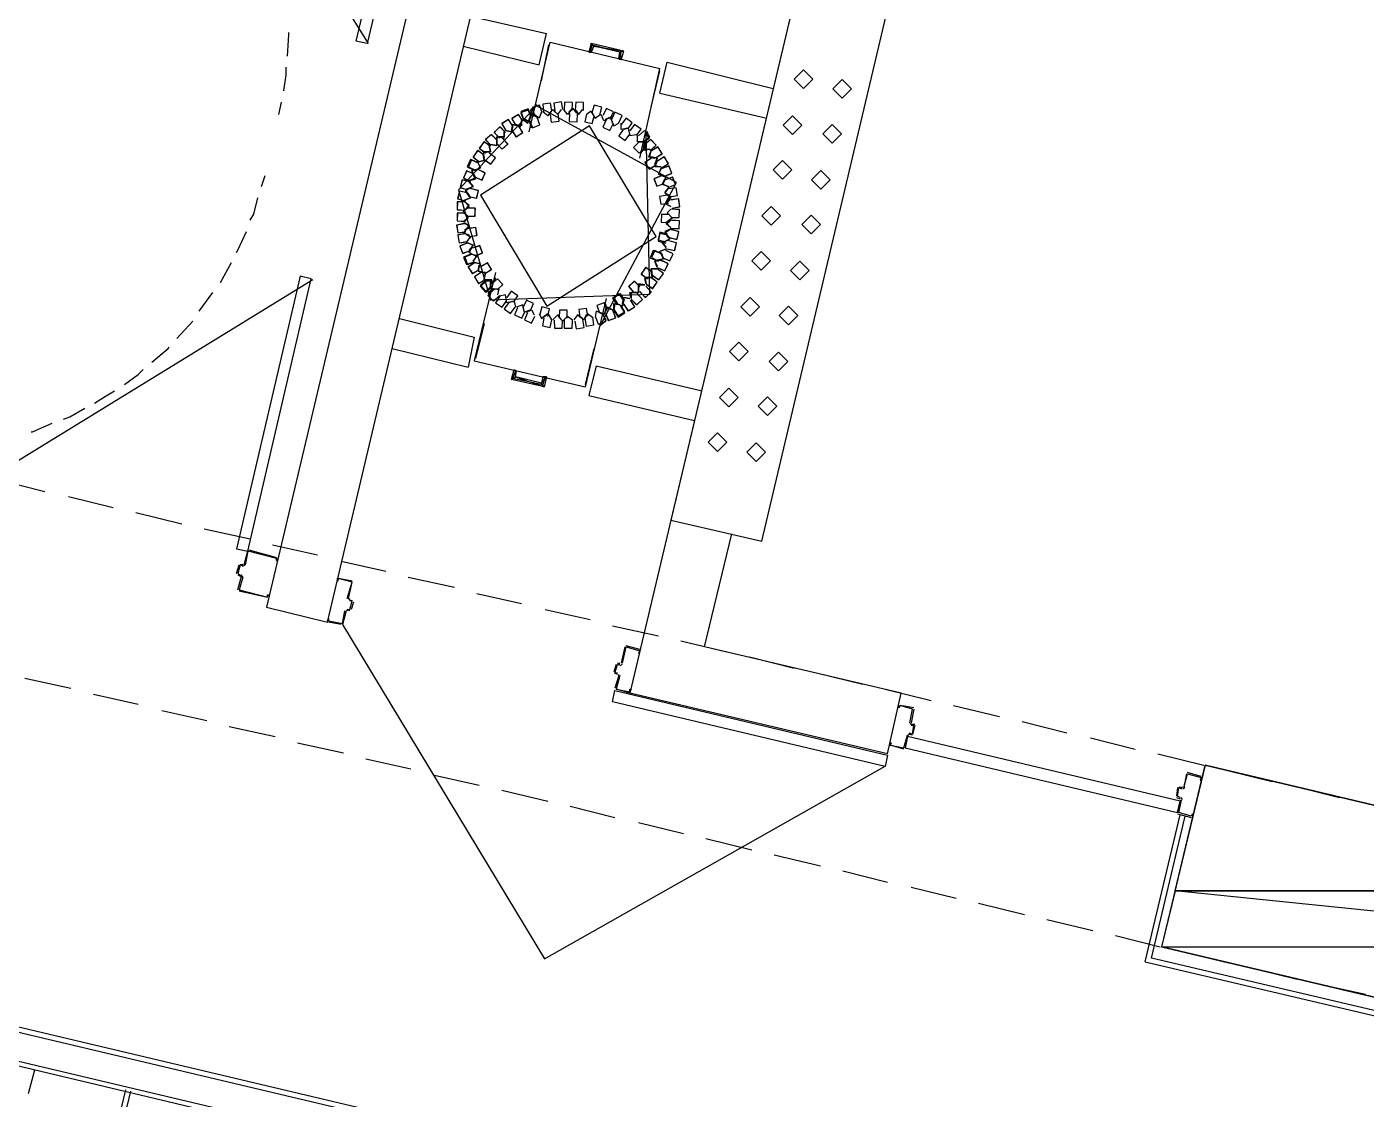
# Model space of a CAD drawing. Header units: feet. Extents: x -84 to 198, y -22 to 181.
# Drawn here: x 32.1 to 46.45, y 55.08 to 66.57 of the extents above; entities that cross this region are included whole.
import ezdxf

# ---------------------------------------------------------------- set-up
doc = ezdxf.new("R2010")
doc.units = ezdxf.units.FT
for name, color, linetype in [('A-LINEA', 7, 'CONTINUOUS'), ('A-LINEA-FINA', 9, 'CONTINUOUS'), ('A-MURO-CONCRETO', 8, 'CONTINUOUS')]:
    doc.layers.add(name, color=color, linetype=linetype)

msp = doc.modelspace()

# ---------------------------------------------------------------- linework, layer by layer
at = {"layer": 'A-LINEA'}
for p, q in [((33.5208, 69.9966), (35.7575, 66.3915)), ((36.8933, 69.7644), (34.6667, 60.3511)), ((35.32, 60.1911), (37.5467, 69.6044)), ((40.7867, 68.8311), (38.56, 59.4311)), ((36.8533, 66.6844), (37.6667, 66.4978)), ((37.5867, 66.1644), (37.6667, 66.4978)), ((36.7733, 66.3644), (37.5867, 66.1644)), ((37.48, 65.4444), (37.7067, 66.4044)), ((37.6133, 65.9911), (37.6933, 66.3778)), ((37.7067, 66.4044), (38.88, 66.1244)), ((38.1333, 66.2978), (38.16, 66.3778)), ((38.1333, 66.2978), (38.16, 66.3778)), ((38.16, 66.3778), (38.4667, 66.2978)), ((38.16, 66.3778), (38.4667, 66.2978)), ((38.4533, 66.2178), (38.4667, 66.2978)), ((38.4533, 66.2178), (38.4667, 66.2978)), ((38.6667, 65.1644), (38.88, 66.1244)), ((38.7867, 65.7111), (38.88, 66.0978)), ((38.88, 65.8578), (40.0267, 65.5911)), ((34.8, 65.6311), (34.8267, 65.7644)), ((37.4, 65.5778), (37.4, 65.5111)), ((37.4, 65.5778), (37.4, 65.5111)), ((37.4845, 65.5672), (37.4968, 65.5028)), ((37.5867, 65.5911), (37.5333, 65.6311)), ((37.6133, 65.6578), (37.5867, 65.5911)), ((37.3067, 65.5244), (37.2933, 65.4711)), ((37.3733, 65.5111), (37.3067, 65.5244)), ((37.4843, 65.5534), (37.4971, 65.4891)), ((37.4852, 65.5554), (37.498, 65.4883)), ((37.0667, 65.3111), (37.1333, 65.2978)), ((37.1333, 65.3911), (37.1333, 65.3244)), ((37.2, 65.3911), (37.1333, 65.3911)), ((37.1333, 65.2978), (37.1333, 65.3644)), ((38.6533, 65.3378), (38.72, 65.3378)), ((38.72, 65.2444), (38.72, 65.3111)), ((38.6779, 65.2205), (38.7199, 65.2745)), ((38.6784, 65.2207), (38.7199, 65.2749)), ((38.6795, 65.221), (38.7198, 65.2728)), ((38.7867, 65.1778), (38.8533, 65.1644)), ((38.8533, 65.1644), (38.84, 65.0978)), ((36.8933, 65.0311), (36.96, 65.0578)), ((36.96, 65.0578), (36.9333, 65.1111)), ((34.6133, 64.8578), (34.6533, 64.9778)), ((36.8133, 64.8311), (36.88, 64.8578)), ((36.88, 64.8578), (36.84, 64.9111)), ((36.8533, 64.7378), (36.7867, 64.7111)), ((36.8133, 64.7911), (36.8533, 64.7378)), ((36.7867, 64.5778), (36.8267, 64.5378)), ((39, 64.6178), (38.96, 64.5778)), ((38.96, 64.5778), (39, 64.5378)), ((36.8267, 64.5378), (36.7867, 64.4844)), ((39, 64.5111), (38.9467, 64.4711)), ((38.9467, 64.4711), (39, 64.4178)), ((38.9067, 64.2578), (38.96, 64.2844)), ((39, 64.4044), (38.9333, 64.3778)), ((38.9333, 64.3778), (38.9733, 64.3111)), ((36.8133, 64.2578), (36.88, 64.2311)), ((36.88, 64.2311), (36.84, 64.1778)), ((36.84, 64.1511), (36.8667, 64.2044)), ((36.8933, 64.1244), (36.84, 64.1511)), ((38.88, 64.1644), (38.9467, 64.1911)), ((38.9067, 64.1111), (38.88, 64.1644)), ((38.9467, 64.2044), (38.9067, 64.2578)), ((34.1733, 63.8311), (34.2933, 64.0444)), ((36.9333, 63.9511), (36.9467, 64.0178)), ((38.8267, 64.0578), (38.8933, 64.0711)), ((38.8533, 63.9911), (38.8267, 64.0578)), ((35.1625, 63.8574), (31.5474, 61.6366)), ((37.12, 63.9378), (36.8933, 62.9911)), ((37, 63.9378), (36.9333, 63.9511)), ((37, 63.8578), (37.0133, 63.9244)), ((37, 63.8578), (37.0133, 63.9244)), ((37.1216, 63.8816), (37.0801, 63.8273)), ((37.1205, 63.8812), (37.0802, 63.8294)), ((37.12, 63.8677), (37.0802, 63.8156)), ((33.9467, 63.5244), (34.0933, 63.7244)), ((37.16, 63.7644), (37.0933, 63.7511)), ((37.1467, 63.6978), (37.16, 63.7644)), ((38.3067, 63.6578), (38.08, 62.7111)), ((38.32, 63.5644), (38.2933, 63.5111)), ((38.315, 63.5339), (38.3017, 63.6009)), ((38.3148, 63.5335), (38.302, 63.6006)), ((38.3157, 63.5355), (38.3029, 63.5998)), ((38.4133, 63.6044), (38.48, 63.5778)), ((38.48, 63.5778), (38.4933, 63.6444)), ((33.7067, 63.2311), (33.88, 63.4178)), ((36.0933, 63.4444), (36.8933, 63.2444)), ((38.2267, 63.5111), (38.28, 63.4844)), ((37, 63.3911), (36.9067, 63.0178)), ((36.8933, 63.2444), (36.8267, 62.9244)), ((36.0133, 63.1244), (36.8267, 62.9244)), ((36.8933, 62.9911), (38.08, 62.7111)), ((38.1733, 63.1244), (38.08, 62.7378)), ((37.3333, 62.8844), (37.3067, 62.8044)), ((37.3333, 62.8844), (37.3067, 62.8044)), ((38.2, 62.9378), (39.3333, 62.6711)), ((38.2, 62.9378), (39.3333, 62.6711)), ((37.3067, 62.8044), (37.6267, 62.7378)), ((37.3067, 62.8044), (37.6267, 62.7378)), ((37.6533, 62.8178), (37.6267, 62.7378)), ((37.6533, 62.8178), (37.6267, 62.7378)), ((31.8133, 61.7111), (32.2933, 61.5911)), ((32.5467, 61.5378), (33.0267, 61.4178)), ((33.2667, 61.3644), (33.76, 61.2444)), ((34, 61.1911), (34.4933, 61.0844)), ((39.36, 59.9244), (39.6533, 61.1378)), ((34.7333, 61.0178), (35.2133, 60.9111)), ((34.48, 60.9644), (34.7733, 60.8844)), ((34.7733, 60.8711), (34.7733, 60.8711)), ((35.4667, 60.8444), (35.9467, 60.7378)), ((34.3467, 60.7111), (34.3733, 60.8044)), ((34.36, 60.7111), (34.36, 60.7111)), ((34.4128, 60.6732), (34.3979, 60.6972)), ((34.4133, 60.8178), (34.4133, 60.8178)), ((34.4154, 60.7916), (34.4395, 60.8065)), ((34.36, 60.5378), (34.4, 60.6844)), ((36.1867, 60.6711), (36.68, 60.5644)), ((34.3733, 60.5378), (34.3733, 60.5378)), ((35.5472, 60.4424), (35.5621, 60.4183)), ((35.56, 60.4444), (35.56, 60.4444)), ((35.6, 60.4044), (35.5733, 60.3244)), ((36.92, 60.4978), (37.4, 60.3911)), ((34.6667, 60.3511), (35.32, 60.1911)), ((35.52, 60.3111), (35.48, 60.1644)), ((35.5446, 60.3239), (35.5205, 60.309)), ((35.56, 60.3111), (35.5333, 60.3244)), ((35.5333, 60.3111), (35.5333, 60.3111)), ((35.56, 60.3244), (35.56, 60.3244)), ((37.6533, 60.3244), (38.1333, 60.2178)), ((35.3333, 60.2044), (35.3333, 60.2044)), ((35.4667, 60.1644), (35.3333, 60.1911)), ((35.48, 60.1778), (35.48, 60.1778)), ((38.3733, 60.1511), (38.8667, 60.0444)), ((39.1067, 59.9911), (39.6, 59.8711)), ((38.5067, 59.9244), (38.4667, 59.7511)), ((38.6667, 59.8978), (38.52, 59.9378)), ((38.52, 59.9244), (38.52, 59.9244)), ((38.6667, 59.8844), (38.6667, 59.8844)), ((38.4133, 59.7378), (38.3867, 59.6578)), ((38.4267, 59.7378), (38.4267, 59.7378)), ((38.4554, 59.725), (38.4795, 59.7398)), ((39.84, 59.8178), (40.32, 59.6978)), ((32.08, 59.5911), (32.5733, 59.4844)), ((38.44, 59.6178), (38.4, 59.4844)), ((38.4267, 59.6178), (38.4267, 59.6178)), ((38.4528, 59.6065), (38.4379, 59.6306)), ((40.5733, 59.6444), (41.0533, 59.5244)), ((32.8133, 59.4178), (33.2933, 59.3111)), ((41.32, 58.7778), (38.56, 59.4311)), ((41.2933, 59.4711), (41.7867, 59.3511)), ((41.5867, 59.2578), (41.5867, 59.2578)), ((42.0267, 59.2978), (42.52, 59.1778)), ((33.5467, 59.2444), (34.0267, 59.1378)), ((41.5605, 59.109), (41.5754, 59.085)), ((42.76, 59.1244), (43.24, 59.0044)), ((34.2667, 59.0711), (34.76, 58.9644)), ((41.5333, 58.9778), (41.5067, 58.8444)), ((41.5579, 58.9906), (41.5339, 58.9757)), ((41.5867, 58.9778), (41.5467, 58.9911)), ((41.5467, 58.9778), (41.5467, 58.9778)), ((41.5733, 59.0978), (41.6133, 59.0978)), ((41.6, 59.0844), (41.6, 59.0844)), ((35, 58.8978), (35.4933, 58.7911)), ((41.4933, 58.8444), (41.4933, 58.8444)), ((43.4933, 58.9511), (43.9733, 58.8311)), ((35.7333, 58.7244), (36.2133, 58.6178)), ((44.2133, 58.7778), (44.7067, 58.6578)), ((36.4667, 58.5511), (36.9467, 58.4444)), ((44.52, 58.5644), (44.4933, 58.4178)), ((44.68, 58.5378), (44.5333, 58.5778)), ((44.5333, 58.5644), (44.5333, 58.5644)), ((44.9467, 58.6044), (45.44, 58.4844)), ((37.1867, 58.3911), (37.68, 58.2711)), ((44.4267, 58.4178), (44.4133, 58.3244)), ((44.48, 58.4311), (44.48, 58.4311)), ((44.4821, 58.405), (44.5061, 58.4198)), ((44.68, 58.5244), (44.68, 58.5244)), ((45.68, 58.4311), (46.16, 58.3111)), ((44.4267, 58.3244), (44.4267, 58.3244)), ((44.4533, 58.2844), (44.4267, 58.1511)), ((44.4795, 58.2865), (44.4646, 58.3106)), ((46.4133, 58.2578), (46.8933, 58.1378)), ((37.92, 58.2178), (38.4, 58.0978)), ((44.08, 56.5511), (44.4533, 58.1244)), ((44.08, 56.5511), (44.4533, 58.1244)), ((44.4267, 58.1378), (44.5733, 58.0978)), ((44.44, 58.1511), (44.44, 58.1511)), ((44.5733, 58.1111), (44.5733, 58.1111)), ((38.6533, 58.0444), (39.1333, 57.9244)), ((39.3733, 57.8711), (39.8667, 57.7511)), ((40.1067, 57.6978), (40.6, 57.5778)), ((40.84, 57.5244), (41.32, 57.4044)), ((41.5733, 57.3511), (42.0533, 57.2311)), ((42.2933, 57.1778), (42.7867, 57.0578)), ((43.0267, 57.0044), (43.52, 56.8844)), ((43.76, 56.8311), (44.24, 56.7111)), ((42.92, 52.8978), (27.28, 56.6044)), ((27.32, 56.5511), (42.8533, 52.8578)), ((44.4933, 56.6578), (44.9733, 56.5378)), ((29.2267, 56.4578), (57.1333, 49.8444)), ((57.1467, 49.8978), (29.28, 56.4978)), ((45.2133, 56.4844), (45.7067, 56.3644)), ((45.9467, 56.3111), (46.44, 56.2044)), ((32.12, 55.1378), (32.1867, 55.3911)), ((32.2933, 51.4978), (33.16, 55.1778)), ((32.3333, 51.4444), (33.2133, 55.1644))]:
    msp.add_line(p, q, dxfattribs=at)
for points in [[(36.44, 69.3111), (35.7467, 66.3911), (35.6267, 66.4178), (36.32, 69.3378), (36.44, 69.3111)], [(39, 61.2844), (39.9733, 61.0578), (41.32, 66.7511), (40.3467, 66.9778), (39, 61.2844)], [(34.8933, 66.2578), (34.9067, 66.4844), (34.9067, 66.5111)], [(38.88, 65.8578), (38.96, 66.1911), (40.0933, 65.9111)], [(34.8533, 65.8844), (34.88, 66.0578), (34.88, 66.1378)], [(40.52, 66.0111), (40.42, 66.1111), (40.32, 66.0111), (40.42, 65.9111), (40.52, 66.0111)], [(40.9333, 65.9044), (40.8333, 66.0044), (40.7333, 65.9044), (40.8333, 65.8044), (40.9333, 65.9044)], [(37.5588, 65.7228), (36.7257, 64.8222), (37.067, 63.6439)], [(37.5588, 65.7228), (36.7257, 64.8222), (37.067, 63.6439)], [(37.5496, 65.7243), (37.4944, 65.6757), (37.5278, 65.6102)], [(37.5498, 65.7243), (37.4946, 65.6769), (37.5258, 65.6111)], [(37.5634, 65.7377), (37.5078, 65.6895), (37.5407, 65.6237)], [(37.6214, 65.6531), (37.5924, 65.732), (37.513, 65.7045), (37.5389, 65.6246)], [(38.2412, 63.3661), (39.0589, 64.9039), (37.5588, 65.7228)], [(37.7222, 65.6696), (37.7091, 65.7526), (37.6259, 65.7412), (37.6357, 65.6577)], [(37.8428, 65.6838), (37.8283, 65.7665), (37.7453, 65.7537), (37.7565, 65.6704)], [(37.9419, 65.6748), (37.9438, 65.7588), (37.8599, 65.7624), (37.8546, 65.6785)], [(38.0617, 65.6746), (38.064, 65.7586), (37.9801, 65.7626), (37.9744, 65.6787)], [(38.2385, 65.6269), (38.2581, 65.7086), (38.1769, 65.7298), (38.154, 65.649)], [(37.3056, 65.5068), (37.2588, 65.5765), (37.1882, 65.5311), (37.2322, 65.4595)], [(37.3052, 65.5046), (37.261, 65.576), (37.1887, 65.5332), (37.2301, 65.4601)], [(37.4123, 65.5601), (37.3655, 65.6299), (37.2948, 65.5844), (37.3389, 65.5129)], [(37.4119, 65.558), (37.3676, 65.6294), (37.2954, 65.5866), (37.3368, 65.5134)], [(37.32, 65.5244), (37.3867, 65.4978), (37.4, 65.5644)], [(37.4, 65.5644), (37.3867, 65.5111), (37.3333, 65.5244)], [(37.5024, 65.6021), (37.4701, 65.6797), (37.3919, 65.6489), (37.4211, 65.5702)], [(37.5022, 65.615), (37.4705, 65.6928), (37.3921, 65.6627), (37.4207, 65.5837)], [(37.5022, 65.615), (37.4705, 65.6928), (37.3921, 65.6627), (37.4207, 65.5837)], [(37.5015, 65.6001), (37.4721, 65.6788), (37.3928, 65.6509), (37.4192, 65.5711)], [(37.4933, 65.6178), (37.48, 65.5511), (37.4133, 65.5911)], [(37.4933, 65.6178), (37.48, 65.5511), (37.4133, 65.5911)], [(37.4133, 65.5778), (37.4667, 65.5378), (37.4933, 65.6044)], [(37.4933, 65.6044), (37.48, 65.5511), (37.4133, 65.5778)], [(37.48, 65.5778), (37.5067, 65.6444), (37.52, 65.6311)], [(37.48, 65.5778), (37.5067, 65.6444), (37.56, 65.6044)], [(37.52, 65.6178), (37.5067, 65.6311), (37.48, 65.5644)], [(37.48, 65.5644), (37.5067, 65.6311), (37.52, 65.6178)], [(37.4844, 65.5671), (37.5162, 65.4893), (37.5946, 65.5196), (37.5659, 65.5986)], [(37.72, 65.6711), (37.68, 65.6178), (37.6267, 65.6578)], [(37.6933, 65.6311), (37.7333, 65.6844), (37.7733, 65.6444)], [(37.7044, 65.6325), (37.7176, 65.5496), (37.8008, 65.5611), (37.7909, 65.6446)], [(37.7467, 65.6711), (37.7867, 65.6311), (37.8267, 65.6844)], [(37.9333, 65.6844), (37.8933, 65.6311), (37.8533, 65.6844)], [(37.9067, 65.6578), (37.9467, 65.6978), (37.9867, 65.6444)], [(37.9114, 65.6407), (37.9096, 65.5567), (37.9935, 65.5532), (37.9987, 65.6371)], [(37.9733, 65.6844), (38.0133, 65.6311), (38.0533, 65.6844)], [(38.0939, 65.6347), (38.0758, 65.5527), (38.1574, 65.5329), (38.1788, 65.6142)], [(38.0933, 65.6311), (38.1467, 65.6711), (38.1733, 65.6178)], [(38.1467, 65.6578), (38.1867, 65.5911), (38.24, 65.6311)], [(38.3333, 65.5911), (38.28, 65.5644), (38.2533, 65.6311)], [(38.3479, 65.5816), (38.3832, 65.6579), (38.3077, 65.6947), (38.2694, 65.6199)], [(38.3046, 65.5736), (38.2704, 65.4969), (38.3465, 65.4611), (38.3837, 65.5365)], [(38.3733, 65.5378), (38.36, 65.6044), (38.2933, 65.5778)], [(38.36, 65.5778), (38.3867, 65.5111), (38.44, 65.5378)], [(38.4421, 65.542), (38.4762, 65.6188), (38.4001, 65.6544), (38.363, 65.579)], [(38.5374, 65.4721), (38.5859, 65.5407), (38.5182, 65.5905), (38.4671, 65.5238)], [(40.4, 65.5178), (40.3, 65.6178), (40.2, 65.5178), (40.3, 65.4178), (40.4, 65.5178)], [(38.1287, 65.5111), (36.9593, 64.767), (37.6713, 63.5778), (38.8407, 64.3219), (38.1287, 65.5111)], [(37.6713, 63.5778), (38.8407, 64.3219), (38.1287, 65.5111), (36.9593, 64.767), (37.6713, 63.5778)], [(37.067, 63.6439), (38.775, 63.7038), (38.733, 65.445)], [(37.2267, 65.4385), (37.1671, 65.4978), (37.1067, 65.4394), (37.1638, 65.3778)], [(37.2266, 65.4363), (37.1693, 65.4977), (37.1068, 65.4416), (37.1617, 65.378)], [(37.2133, 65.4578), (37.2133, 65.3911), (37.1467, 65.3911)], [(37.1467, 65.3911), (37.2133, 65.3778), (37.2133, 65.4444)], [(37.2267, 65.4578), (37.2933, 65.4444), (37.3067, 65.5111)], [(37.3067, 65.5111), (37.2933, 65.4444), (37.2267, 65.4578)], [(37.2933, 65.4578), (37.3067, 65.5244), (37.36, 65.5111)], [(37.2944, 65.4621), (37.3412, 65.3924), (37.4118, 65.4378), (37.3678, 65.5093)], [(37.2948, 65.4643), (37.339, 65.3928), (37.4113, 65.4357), (37.3699, 65.5088)], [(38.4883, 65.47), (38.4409, 65.4006), (38.5094, 65.3519), (38.5594, 65.4193)], [(38.5333, 65.4844), (38.4667, 65.4711), (38.4667, 65.5378)], [(38.56, 65.4178), (38.5467, 65.4844), (38.4933, 65.4711)], [(38.5467, 65.4711), (38.56, 65.4044), (38.6267, 65.4178)], [(38.6318, 65.4056), (38.679, 65.4751), (38.6105, 65.5237), (38.5606, 65.4561)], [(38.7134, 65.3378), (38.7733, 65.3967), (38.7156, 65.4577), (38.6534, 65.4012)], [(38.6985, 65.3378), (38.7577, 65.3814), (38.7302, 65.4497)], [(38.7007, 65.3378), (38.758, 65.3826), (38.73, 65.4498)], [(38.7136, 65.3378), (38.7713, 65.3821), (38.7437, 65.4495)], [(40.8267, 65.4244), (40.7267, 65.5244), (40.6267, 65.4244), (40.7267, 65.3244), (40.8267, 65.4244)], [(37.0658, 65.288), (36.9976, 65.3371), (36.9472, 65.2699), (37.0134, 65.2182)], [(37.0654, 65.2902), (36.9954, 65.3367), (36.9475, 65.2677), (37.0156, 65.2184)], [(37, 65.2311), (37.0667, 65.2311), (37.0533, 65.2978)], [(37.0533, 65.2978), (37.0667, 65.2311), (37, 65.2311)], [(37.1333, 65.3585), (37.0738, 65.4178), (37.0134, 65.3594), (37.0705, 65.2978)], [(37.1333, 65.3563), (37.076, 65.4177), (37.0135, 65.3616), (37.0683, 65.298)], [(37.1333, 65.3644), (37.1333, 65.2978), (37.0667, 65.3111)], [(37.1333, 65.3244), (37.1333, 65.3911), (37.1867, 65.3911)], [(37.1333, 65.3171), (37.1929, 65.2578), (37.2533, 65.3161), (37.1962, 65.3777)], [(37.1334, 65.3193), (37.1907, 65.2578), (37.2532, 65.3139), (37.1983, 65.3776)], [(38.6597, 65.3378), (38.6, 65.2787), (38.6579, 65.2178), (38.7199, 65.2745)], [(38.7067, 65.3378), (38.64, 65.3378), (38.64, 65.4044)], [(38.6533, 65.3378), (38.72, 65.3378), (38.72, 65.2711)], [(38.7067, 65.2711), (38.72, 65.3378), (38.7067, 65.3378)], [(38.7067, 65.3378), (38.72, 65.3378), (38.72, 65.2711)], [(38.7067, 65.3378), (38.72, 65.3378), (38.72, 65.2711)], [(38.72, 65.3244), (38.7067, 65.2578), (38.7733, 65.2578)], [(38.7733, 65.2578), (38.7067, 65.2444), (38.72, 65.3111)], [(38.7733, 65.2578), (38.72, 65.2444), (38.72, 65.3111)], [(38.7802, 65.2444), (38.84, 65.3035), (38.7821, 65.3644), (38.7201, 65.3077)], [(38.7807, 65.2444), (38.84, 65.304), (38.7817, 65.3644), (38.7201, 65.3073)], [(38.7785, 65.2445), (38.8399, 65.3018), (38.7838, 65.3643), (38.7202, 65.3094)], [(38.8356, 65.1655), (38.9054, 65.2123), (38.86, 65.2829), (38.7884, 65.2389)], [(38.8335, 65.1659), (38.9049, 65.2101), (38.8621, 65.2824), (38.789, 65.241)], [(36.9293, 65.1127), (36.8529, 65.1475), (36.8165, 65.0717), (36.8916, 65.034)], [(36.9418, 65.1147), (36.8641, 65.1467), (36.8306, 65.0697), (36.907, 65.0347)], [(36.9991, 65.1947), (36.9309, 65.2438), (36.8805, 65.1765), (36.9468, 65.1248)], [(36.9987, 65.1968), (36.9288, 65.2434), (36.8809, 65.1744), (36.9489, 65.1251)], [(36.9333, 65.1244), (37, 65.1378), (36.9867, 65.2044)], [(36.9867, 65.2044), (37, 65.1378), (36.9333, 65.1244)], [(37.0533, 65.2311), (36.9867, 65.2178), (37, 65.1644)], [(37, 65.1644), (36.9867, 65.2178), (37.04, 65.2311)], [(37.0009, 65.1475), (37.0691, 65.0985), (37.1195, 65.1657), (37.0532, 65.2174)], [(37.0013, 65.1454), (37.0712, 65.0988), (37.1191, 65.1679), (37.0511, 65.2171)], [(38.791, 65.1634), (38.7212, 65.1166), (38.7667, 65.0459), (38.8382, 65.09)], [(38.7932, 65.163), (38.7217, 65.1187), (38.7646, 65.0465), (38.8377, 65.0879)], [(38.7867, 65.2444), (38.76, 65.1778), (38.8267, 65.1644)], [(38.8267, 65.1644), (38.7733, 65.1778), (38.7867, 65.2444)], [(38.8267, 65.0978), (38.8533, 65.1644), (38.7867, 65.1778)], [(38.8533, 65.1378), (38.8267, 65.0844), (38.8933, 65.0711)], [(38.8933, 65.0711), (38.8267, 65.0711), (38.8533, 65.1378)], [(38.9023, 65.0588), (38.9721, 65.1056), (38.9267, 65.1763), (38.8551, 65.1322)], [(38.9002, 65.0592), (38.9716, 65.1035), (38.9288, 65.1758), (38.8557, 65.1344)], [(40.2933, 65.0378), (40.1933, 65.1378), (40.0933, 65.0378), (40.1933, 64.9378), (40.2933, 65.0378)], [(36.8893, 64.9927), (36.8129, 65.0275), (36.7765, 64.9517), (36.8516, 64.914)], [(36.8885, 64.9947), (36.8108, 65.0267), (36.7773, 64.9497), (36.8537, 64.9147)], [(36.84, 64.9244), (36.9067, 64.9378), (36.88, 65.0044)], [(36.88, 65.0044), (36.9067, 64.9511), (36.84, 64.9244)], [(36.9333, 65.0444), (36.8667, 65.0311), (36.8933, 64.9644)], [(36.8933, 64.9644), (36.8667, 65.0311), (36.9333, 65.0444)], [(36.9333, 65.1111), (36.96, 65.0578), (36.8933, 65.0311)], [(36.8973, 64.9629), (36.9738, 64.928), (37.0101, 65.0038), (36.9351, 65.0416)], [(36.8982, 64.9608), (36.9759, 64.9288), (37.0094, 65.0059), (36.933, 65.0409)], [(38.8933, 65.0578), (38.8667, 64.9911), (38.9333, 64.9644)], [(38.9333, 64.9644), (38.8667, 64.9911), (38.8933, 65.0444)], [(38.92, 64.8978), (38.9467, 64.9644), (38.8933, 64.9911)], [(38.931, 64.9687), (39.0086, 65.001), (38.9778, 65.0792), (38.899, 65.05)], [(38.929, 64.9696), (39.0077, 64.999), (38.9798, 65.0783), (38.9, 65.0519)], [(40.7067, 64.9311), (40.6067, 65.0311), (40.5067, 64.9311), (40.6067, 64.8311), (40.7067, 64.9311)], [(36.844, 64.9099), (36.7622, 64.9291), (36.7414, 64.8477), (36.8224, 64.8253)], [(36.8428, 64.9117), (36.7604, 64.9279), (36.7425, 64.8458), (36.8243, 64.8264)], [(36.84, 64.9111), (36.88, 64.8578), (36.8133, 64.8311)], [(38.8956, 64.9735), (38.8181, 64.9412), (38.8489, 64.863), (38.9276, 64.8922)], [(38.8977, 64.9726), (38.819, 64.9432), (38.8469, 64.8639), (38.9267, 64.8903)], [(38.8933, 64.9778), (38.9467, 64.9644), (38.92, 64.8978)], [(38.9333, 64.9378), (38.9067, 64.8844), (38.9733, 64.8578)], [(38.9733, 64.8578), (38.9067, 64.8844), (38.9333, 64.9378)], [(38.971, 64.8487), (39.0486, 64.881), (39.0178, 64.9592), (38.939, 64.93)], [(38.969, 64.8496), (39.0477, 64.879), (39.0198, 64.9583), (38.94, 64.9319)], [(34.4933, 64.4978), (34.5333, 64.5644), (34.5733, 64.7378)], [(36.8174, 64.7899), (36.7356, 64.8091), (36.7148, 64.7277), (36.7957, 64.7053)], [(36.8162, 64.7917), (36.7337, 64.8079), (36.7159, 64.7258), (36.7976, 64.7064)], [(36.7867, 64.7111), (36.8533, 64.7378), (36.8133, 64.7911)], [(36.8533, 64.8444), (36.8, 64.8178), (36.84, 64.7644)], [(36.84, 64.7644), (36.8, 64.8178), (36.8533, 64.8444)], [(36.836, 64.7524), (36.9178, 64.7331), (36.9386, 64.8145), (36.8576, 64.8369)], [(36.8372, 64.7505), (36.9196, 64.7343), (36.9375, 64.8164), (36.8557, 64.8358)], [(38.9594, 64.768), (38.877, 64.7515), (38.892, 64.6688), (38.9749, 64.6821)], [(38.9612, 64.7668), (38.8783, 64.7533), (38.8902, 64.6701), (38.9736, 64.6804)], [(38.9733, 64.8444), (38.9333, 64.7911), (38.9867, 64.7644)], [(38.9867, 64.7511), (38.9333, 64.7911), (38.9733, 64.8444)], [(38.96, 64.6978), (39, 64.7378), (38.9467, 64.7778)], [(38.9467, 64.7778), (39, 64.7511), (38.96, 64.6978)], [(38.9867, 64.7244), (38.9467, 64.6711), (39, 64.6444)], [(39, 64.6444), (38.9467, 64.6711), (38.9867, 64.7244)], [(38.9872, 64.7475), (39.0696, 64.764), (39.0547, 64.8467), (38.9717, 64.8334)], [(38.9854, 64.7487), (39.0684, 64.7623), (39.0565, 64.8454), (38.9731, 64.8352)], [(39.0139, 64.6275), (39.0963, 64.644), (39.0814, 64.7267), (38.9984, 64.7134)], [(39.0121, 64.6287), (39.095, 64.6423), (39.0831, 64.7254), (38.9997, 64.7152)], [(36.7968, 64.6925), (36.7128, 64.6954), (36.7083, 64.6115), (36.7921, 64.6053)], [(36.7968, 64.5725), (36.7128, 64.5754), (36.7083, 64.4915), (36.7921, 64.4853)], [(36.7953, 64.694), (36.7112, 64.6939), (36.7098, 64.6099), (36.7937, 64.6067)], [(36.7953, 64.574), (36.7112, 64.5739), (36.7098, 64.4899), (36.7937, 64.4867)], [(36.8133, 64.6311), (36.7733, 64.5911), (36.8133, 64.5511)], [(36.8133, 64.5511), (36.7733, 64.5911), (36.8133, 64.6311)], [(36.7733, 64.4844), (36.8267, 64.5244), (36.7867, 64.5778)], [(36.7867, 64.6044), (36.84, 64.6444), (36.7867, 64.6978)], [(36.7867, 64.6978), (36.84, 64.6578), (36.7867, 64.6044)], [(36.8165, 64.5431), (36.9005, 64.5402), (36.905, 64.6241), (36.8213, 64.6303)], [(36.8181, 64.5415), (36.9021, 64.5417), (36.9036, 64.6257), (36.8196, 64.6288)], [(38.9835, 64.5591), (38.8995, 64.562), (38.895, 64.4781), (38.9787, 64.472)], [(38.9819, 64.5607), (38.8979, 64.5605), (38.8964, 64.4765), (38.9804, 64.4734)], [(39, 64.5378), (38.96, 64.5778), (39, 64.6178)], [(38.96, 64.4844), (39.0133, 64.5244), (38.9733, 64.5644)], [(38.9733, 64.5644), (39.0133, 64.5244), (38.9733, 64.4844)], [(39.0032, 64.5297), (39.0872, 64.5268), (39.0917, 64.6107), (39.0079, 64.6169)], [(39.0047, 64.5282), (39.0888, 64.5283), (39.0902, 64.6124), (39.0063, 64.6155)], [(40.1733, 64.5444), (40.0733, 64.6444), (39.9733, 64.5444), (40.0733, 64.4444), (40.1733, 64.5444)], [(36.7861, 64.4614), (36.7037, 64.4448), (36.7186, 64.3622), (36.8016, 64.3755)], [(36.7879, 64.4602), (36.705, 64.4466), (36.7169, 64.3635), (36.8003, 64.3737)], [(36.7733, 64.4711), (36.84, 64.4444), (36.8, 64.3911)], [(36.8267, 64.4178), (36.7733, 64.3644), (36.84, 64.3378)], [(36.84, 64.3378), (36.7733, 64.3644), (36.8267, 64.4178)], [(36.7867, 64.3911), (36.84, 64.4311), (36.7867, 64.4711)], [(36.8406, 64.3208), (36.923, 64.3374), (36.908, 64.4201), (36.8251, 64.4068)], [(36.8388, 64.3221), (36.9217, 64.3356), (36.9098, 64.4188), (36.8264, 64.4085)], [(39, 64.4178), (38.9467, 64.4578), (39, 64.4978)], [(39.0032, 64.4097), (39.0872, 64.4068), (39.0917, 64.4907), (39.0079, 64.4969)], [(39.0047, 64.4082), (39.0888, 64.4083), (39.0902, 64.4924), (39.0063, 64.4955)], [(40.6, 64.4511), (40.5, 64.5511), (40.4, 64.4511), (40.5, 64.3511), (40.6, 64.4511)], [(34.3467, 64.1511), (34.36, 64.1778), (34.4533, 64.3778)], [(36.7994, 64.3547), (36.717, 64.3382), (36.732, 64.2555), (36.8149, 64.2688)], [(36.8012, 64.3535), (36.7183, 64.34), (36.7302, 64.2568), (36.8136, 64.2671)], [(36.8133, 64.2711), (36.8533, 64.3111), (36.8, 64.3511)], [(36.8, 64.3511), (36.8533, 64.3244), (36.8133, 64.2711)], [(38.964, 64.3499), (38.8822, 64.3691), (38.8614, 64.2877), (38.9424, 64.2653)], [(38.9628, 64.3384), (38.8804, 64.3546), (38.8625, 64.2725), (38.9443, 64.253)], [(38.9733, 64.2844), (38.9067, 64.2578), (38.9467, 64.2044)], [(38.9733, 64.3111), (38.9333, 64.3644), (39, 64.4044)], [(38.9333, 64.2711), (38.9867, 64.2978), (38.9467, 64.3511)], [(38.9467, 64.3511), (38.9867, 64.2978), (38.9333, 64.2711)], [(38.956, 64.1924), (39.0378, 64.1731), (39.0586, 64.2545), (38.9776, 64.2769)], [(38.9572, 64.1905), (39.0396, 64.1743), (39.0575, 64.2564), (38.9757, 64.2758)], [(38.9826, 64.3124), (39.0644, 64.2931), (39.0852, 64.3745), (39.0043, 64.3969)], [(38.9838, 64.3105), (39.0663, 64.2943), (39.0841, 64.3764), (39.0024, 64.3958)], [(36.8156, 64.2535), (36.7381, 64.2212), (36.7689, 64.143), (36.8476, 64.1722)], [(36.8177, 64.2526), (36.739, 64.2232), (36.7669, 64.1439), (36.8467, 64.1703)], [(36.8556, 64.1335), (36.7781, 64.1012), (36.8089, 64.023), (36.8876, 64.0522)], [(36.871, 64.1326), (36.7923, 64.1032), (36.8202, 64.0239), (36.9, 64.0503)], [(36.84, 64.1644), (36.88, 64.2311), (36.8133, 64.2578)], [(36.8667, 64.2044), (36.84, 64.1511), (36.8933, 64.1244)], [(36.88, 64.0578), (36.92, 64.1111), (36.8533, 64.1378)], [(36.8533, 64.1378), (36.92, 64.1244), (36.88, 64.0578)], [(36.9044, 64.1154), (36.9819, 64.1477), (36.9511, 64.2259), (36.8724, 64.1967)], [(36.9023, 64.1163), (36.981, 64.1457), (36.9531, 64.225), (36.8733, 64.1986)], [(38.8885, 64.1414), (38.8108, 64.1734), (38.7773, 64.0964), (38.8537, 64.0613)], [(38.9027, 64.1394), (38.8262, 64.1742), (38.7899, 64.0984), (38.8649, 64.0606)], [(38.8933, 64.1511), (38.92, 64.0844), (38.8533, 64.0711)], [(38.8533, 64.0711), (38.92, 64.0844), (38.8933, 64.1378)], [(38.9467, 64.1911), (38.88, 64.1644), (38.9067, 64.1111)], [(38.9107, 64.0962), (38.9871, 64.0614), (39.0235, 64.1372), (38.9484, 64.1749)], [(38.9115, 64.0942), (38.9892, 64.0622), (39.0227, 64.1392), (38.9463, 64.1742)], [(40.0667, 64.0644), (39.9667, 64.1644), (39.8667, 64.0644), (39.9667, 63.9644), (40.0667, 64.0644)], [(36.8977, 64.0434), (36.8279, 63.9966), (36.8733, 63.9259), (36.9449, 63.97)], [(36.8998, 64.043), (36.8284, 63.9987), (36.8712, 63.9265), (36.9443, 63.9679)], [(36.9333, 63.9644), (36.96, 64.0311), (36.8933, 64.0444)], [(36.8933, 64.0444), (36.96, 64.0311), (36.9333, 63.9778)], [(36.9467, 64.0178), (36.9333, 63.9511), (37, 63.9378)], [(37.009, 63.9255), (37.0788, 63.9723), (37.0333, 64.0429), (36.9618, 63.9989)], [(37.0068, 63.9259), (37.0783, 63.9701), (37.0354, 64.0424), (36.9623, 64.001)], [(38.7991, 63.9414), (38.7309, 63.9904), (38.6805, 63.9232), (38.7468, 63.8715)], [(38.7987, 63.9435), (38.7288, 63.99), (38.6809, 63.921), (38.7489, 63.8718)], [(38.8933, 64.0711), (38.8267, 64.0578), (38.8533, 64.0044)], [(38.8573, 63.9895), (38.9338, 63.9547), (38.9701, 64.0305), (38.8951, 64.0683)], [(38.8582, 63.9875), (38.9359, 63.9555), (38.9694, 64.0325), (38.893, 64.0676)], [(40.48, 63.9578), (40.38, 64.0578), (40.28, 63.9578), (40.38, 63.8578), (40.48, 63.9578)], [(34.4667, 60.9511), (35.1467, 63.8711), (35.0267, 63.8978), (34.3467, 60.9778), (34.4667, 60.9511)], [(36.9644, 63.9368), (36.8946, 63.89), (36.94, 63.8193), (37.0116, 63.8633)], [(36.9665, 63.9363), (36.8951, 63.8921), (36.9379, 63.8198), (37.011, 63.8612)], [(36.9467, 63.9511), (37.0133, 63.9378), (37, 63.8711)], [(37, 63.8711), (37.0133, 63.9378), (36.96, 63.9378)], [(37.0193, 63.8578), (36.96, 63.7983), (37.0183, 63.7378), (37.0799, 63.7949)], [(37.021, 63.8444), (36.96, 63.7866), (37.0166, 63.7245), (37.0798, 63.7799)], [(37.021, 63.8444), (36.96, 63.7866), (37.0166, 63.7245), (37.0798, 63.7799)], [(37.0215, 63.8578), (36.9601, 63.8004), (37.0162, 63.7379), (37.0798, 63.7928)], [(37.0667, 63.7911), (37.08, 63.8578), (37.0133, 63.8578)], [(37.0133, 63.8578), (37.0667, 63.8578), (37.0667, 63.7911)], [(37.0667, 63.7778), (37.08, 63.8444), (37.0133, 63.8444)], [(37.0667, 63.7778), (37.08, 63.8444), (37.0133, 63.8444)], [(37.1389, 63.7511), (37.2, 63.8088), (37.1434, 63.871), (37.0802, 63.8157)], [(38.6667, 63.7851), (38.6071, 63.8444), (38.5467, 63.7861), (38.6038, 63.7245)], [(38.6666, 63.783), (38.6093, 63.8444), (38.5468, 63.7883), (38.6017, 63.7247)], [(38.7867, 63.8844), (38.72, 63.8844), (38.7333, 63.8178)], [(38.7333, 63.8178), (38.72, 63.8711), (38.7733, 63.8844)], [(38.7333, 63.8844), (38.8, 63.8844), (38.7867, 63.9511)], [(38.7867, 63.9511), (38.8, 63.8844), (38.7333, 63.8844)], [(38.7342, 63.8142), (38.8024, 63.7651), (38.8528, 63.8324), (38.7866, 63.8841)], [(38.7346, 63.8121), (38.8046, 63.7655), (38.8525, 63.8345), (38.7844, 63.8838)], [(38.8533, 63.9778), (38.7867, 63.9778), (38.8, 63.9111)], [(38.8, 63.9111), (38.7867, 63.9778), (38.8533, 63.9778)], [(38.8009, 63.9075), (38.8691, 63.8585), (38.9195, 63.9257), (38.8532, 63.9774)], [(38.8013, 63.9054), (38.8712, 63.8588), (38.9191, 63.9279), (38.8511, 63.9771)], [(37.099, 63.7511), (37.04, 63.6913), (37.0987, 63.6311), (37.1599, 63.6886)], [(37.0993, 63.7644), (37.042, 63.7196), (37.07, 63.6525)], [(37.101, 63.7511), (37.0421, 63.707), (37.0703, 63.639)], [(37.1015, 63.7644), (37.0423, 63.7208), (37.0698, 63.6526)], [(37.0667, 63.8311), (37.0667, 63.7778), (37.08, 63.7778)], [(37.08, 63.7644), (37.0667, 63.7644), (37.0667, 63.8311)], [(37.0667, 63.8311), (37.0667, 63.7644), (37.08, 63.7644)], [(37.0667, 63.8311), (37.0667, 63.7644), (37.1333, 63.7644)], [(37.3126, 63.6191), (37.3589, 63.6893), (37.2897, 63.7369), (37.2407, 63.6686)], [(38.4923, 63.6401), (38.4455, 63.7099), (38.3748, 63.6644), (38.4189, 63.5929)], [(38.5052, 63.638), (38.461, 63.7094), (38.3887, 63.6666), (38.4301, 63.5934)], [(38.5733, 63.6578), (38.56, 63.7244), (38.6267, 63.7244)], [(38.64, 63.7244), (38.5733, 63.7244), (38.5733, 63.6578)], [(38.5733, 63.6504), (38.6329, 63.5911), (38.6933, 63.6495), (38.6362, 63.711)], [(38.5734, 63.6526), (38.6307, 63.5912), (38.6932, 63.6473), (38.6383, 63.7109)], [(38.5867, 63.7244), (38.6533, 63.7244), (38.6533, 63.7911)], [(38.6533, 63.7911), (38.6533, 63.7244), (38.5867, 63.7244)], [(38.72, 63.8044), (38.6533, 63.8178), (38.6533, 63.7511)], [(38.6533, 63.7378), (38.6533, 63.8044), (38.72, 63.8044)], [(38.6667, 63.7304), (38.7262, 63.6711), (38.7866, 63.7295), (38.7295, 63.791)], [(38.6667, 63.7326), (38.724, 63.6712), (38.7865, 63.7273), (38.7317, 63.7909)], [(37.1673, 63.6831), (37.1211, 63.6129), (37.1904, 63.5654), (37.2393, 63.6337)], [(37.24, 63.6311), (37.2267, 63.6978), (37.16, 63.6844)], [(37.2616, 63.6166), (37.2143, 63.5472), (37.2827, 63.4985), (37.3328, 63.566)], [(37.2267, 63.6844), (37.24, 63.6178), (37.3067, 63.6311)], [(37.2533, 63.6178), (37.32, 63.6311), (37.3333, 63.5644)], [(37.357, 63.5599), (37.3241, 63.4826), (37.4008, 63.4482), (37.4367, 63.5241)], [(37.4267, 63.5244), (37.4133, 63.5911), (37.3467, 63.5644)], [(37.4133, 63.5644), (37.4267, 63.5111), (37.4933, 63.5378)], [(37.4962, 63.529), (37.5292, 63.6063), (37.4526, 63.6408), (37.4166, 63.5648)], [(37.6799, 63.4678), (37.6972, 63.5501), (37.6154, 63.569), (37.5949, 63.4875)], [(38.315, 63.5338), (38.285, 63.6123), (38.206, 63.5839), (38.2329, 63.5043)], [(38.3733, 63.5378), (38.32, 63.5644), (38.2933, 63.5111)], [(38.2933, 63.4978), (38.3067, 63.5644), (38.3733, 63.5378)], [(38.3733, 63.5378), (38.32, 63.5644), (38.2933, 63.5111)], [(38.4533, 63.5911), (38.4, 63.6044), (38.3867, 63.5378)], [(38.3867, 63.5378), (38.3867, 63.6044), (38.4533, 63.5911)], [(38.3877, 63.5288), (38.4345, 63.459), (38.5052, 63.5045), (38.4611, 63.576)], [(38.3881, 63.5443), (38.4324, 63.4728), (38.5046, 63.5157), (38.4632, 63.5888)], [(38.4933, 63.6444), (38.48, 63.5778), (38.4133, 63.6044)], [(38.56, 63.6578), (38.4933, 63.6711), (38.48, 63.6044)], [(38.48, 63.6044), (38.4933, 63.6711), (38.56, 63.6578)], [(38.4944, 63.5955), (38.5412, 63.5257), (38.6118, 63.5711), (38.5678, 63.6427)], [(38.4948, 63.5976), (38.539, 63.5262), (38.6113, 63.569), (38.5699, 63.6421)], [(39.9467, 63.5711), (39.8467, 63.6711), (39.7467, 63.5711), (39.8467, 63.4711), (39.9467, 63.5711)], [(40.36, 63.4778), (40.26, 63.5778), (40.16, 63.4778), (40.26, 63.3778), (40.36, 63.4778)], [(37.4634, 63.5064), (37.4309, 63.429), (37.5077, 63.3949), (37.5433, 63.4711)], [(37.4533, 63.5111), (37.5067, 63.5378), (37.5333, 63.4844)], [(37.5867, 63.4978), (37.6133, 63.4444), (37.6667, 63.4844)], [(37.6392, 63.4471), (37.6234, 63.3646), (37.7055, 63.3472), (37.7246, 63.429)], [(37.6267, 63.4578), (37.68, 63.4978), (37.72, 63.4311)], [(37.8267, 63.4311), (37.7867, 63.4844), (37.7333, 63.4311)], [(37.7501, 63.4261), (37.7509, 63.3421), (37.8349, 63.3412), (37.8374, 63.4251)], [(37.88, 63.4578), (37.84, 63.4178), (37.8, 63.4578)], [(37.8893, 63.4488), (37.8898, 63.5329), (37.8058, 63.535), (37.802, 63.4511)], [(37.8533, 63.4311), (37.8933, 63.4711), (37.9467, 63.4311)], [(37.8575, 63.4268), (37.8569, 63.3428), (37.9408, 63.3405), (37.9447, 63.4244)], [(38.0533, 63.4444), (38, 63.4844), (37.96, 63.4311)], [(37.97, 63.4176), (37.9858, 63.3351), (38.0686, 63.3493), (38.0561, 63.4324)], [(38.1094, 63.4705), (38.0949, 63.5532), (38.0119, 63.5403), (38.0232, 63.4571)], [(38.0933, 63.4844), (38.0667, 63.4311), (38.0133, 63.4711)], [(38.0773, 63.4452), (38.0916, 63.3624), (38.1747, 63.3751), (38.1636, 63.4584)], [(38.08, 63.4444), (38.1067, 63.4978), (38.16, 63.4578)], [(38.2667, 63.4978), (38.2, 63.5244), (38.1867, 63.4578)], [(38.1916, 63.4615), (38.2218, 63.3832), (38.3008, 63.4119), (38.2736, 63.4914)], [(38.2267, 63.5111), (38.28, 63.4844), (38.3067, 63.5378)], [(38.2502, 63.3779), (38.3054, 63.4253), (38.2742, 63.4911)], [(38.2504, 63.3779), (38.3056, 63.4265), (38.2722, 63.4921)], [(38.2506, 63.3779), (38.3055, 63.4258), (38.2737, 63.4913)], [(38.3067, 63.5511), (38.28, 63.4844), (38.2667, 63.4978)], [(38.2667, 63.4978), (38.28, 63.4844), (38.3067, 63.5378)], [(38.2667, 63.4844), (38.28, 63.4844), (38.3067, 63.5378)], [(38.2976, 63.5001), (38.3299, 63.4225), (38.4081, 63.4533), (38.3789, 63.5321)], [(38.2983, 63.5017), (38.3284, 63.4232), (38.4074, 63.4518), (38.3804, 63.5313)], [(38.2985, 63.5021), (38.3279, 63.4234), (38.4072, 63.4513), (38.3808, 63.5311)], [(33.44, 62.9778), (33.6133, 63.1244), (33.6267, 63.1378)], [(39.8267, 63.0911), (39.7267, 63.1911), (39.6267, 63.0911), (39.7267, 62.9911), (39.8267, 63.0911)], [(40.2533, 62.9844), (40.1533, 63.0844), (40.0533, 62.9844), (40.1533, 62.8844), (40.2533, 62.9844)], [(33.1467, 62.7378), (33.2933, 62.8444), (33.3467, 62.8978)], [(38.2, 62.9378), (38.12, 62.6178), (39.2533, 62.3511)], [(39.72, 62.5978), (39.62, 62.6978), (39.52, 62.5978), (39.62, 62.4978), (39.72, 62.5978)], [(32.8267, 62.5378), (32.9333, 62.6044), (33.04, 62.6711)], [(40.1333, 62.5044), (40.0333, 62.6044), (39.9333, 62.5044), (40.0333, 62.4044), (40.1333, 62.5044)], [(32.4933, 62.3644), (32.56, 62.3911), (32.72, 62.4844)], [(32.1467, 62.2311), (32.16, 62.2311), (32.3733, 62.3244)], [(39.6, 62.1178), (39.5, 62.2178), (39.4, 62.1178), (39.5, 62.0178), (39.6, 62.1178)], [(40.0133, 62.0111), (39.9133, 62.1111), (39.8133, 62.0111), (39.9133, 61.9111), (40.0133, 62.0111)], [(34.4267, 60.8044), (34.4667, 60.9511), (34.4667, 60.9511)], [(34.7867, 60.8711), (34.7867, 60.8444), (34.7733, 60.8578), (34.7733, 60.8711), (34.4667, 60.9511), (34.44, 60.8044)], [(34.4133, 60.7911), (34.3867, 60.8044), (34.36, 60.7111), (34.3867, 60.6978)], [(34.36, 60.6978), (34.3867, 60.6844), (34.3867, 60.6844)], [(34.4133, 60.8044), (34.3867, 60.8044), (34.3867, 60.8044)], [(34.4133, 60.6711), (34.3733, 60.5378), (34.68, 60.4578), (34.68, 60.4844), (34.6933, 60.4844), (34.6933, 60.4578)], [(35.5333, 60.4444), (35.5867, 60.6178), (35.44, 60.6578), (35.4267, 60.6311), (35.4267, 60.6578)], [(35.5867, 60.6311), (35.44, 60.6578), (35.44, 60.6578)], [(35.5467, 60.4444), (35.5867, 60.6178), (35.5867, 60.6178)], [(34.3733, 60.5244), (34.68, 60.4578), (34.68, 60.4578)], [(35.5333, 60.3244), (35.56, 60.3244), (35.5867, 60.4178), (35.56, 60.4178)], [(35.56, 60.4311), (35.5867, 60.4178), (35.5867, 60.4178)], [(35.32, 60.2044), (35.3333, 60.2311), (35.3333, 60.2044), (35.48, 60.1778), (35.5067, 60.3111)], [(35.4808, 60.1669), (37.6436, 56.5825), (41.2955, 58.6479)], [(38.48, 59.7511), (38.52, 59.9244), (38.6667, 59.8844), (38.6533, 59.8578), (38.6667, 59.8578), (38.6667, 59.8844)], [(41.32, 58.7778), (41.4667, 59.4311), (39.36, 59.9244)], [(38.4267, 59.6444), (38.4, 59.6444), (38.4267, 59.7378), (38.4533, 59.7378)], [(38.4267, 59.7511), (38.4533, 59.7511), (38.4533, 59.7511)], [(38.4267, 59.6311), (38.4, 59.6444), (38.4, 59.6444)], [(38.4533, 59.6178), (38.4133, 59.4711), (38.56, 59.4444), (38.56, 59.4711), (38.5733, 59.4711), (38.56, 59.4444), (38.56, 59.4444)], [(38.4, 59.4578), (41.32, 58.7644), (41.2933, 58.6444), (38.3733, 59.3378), (38.4, 59.4578)], [(38.56, 59.4311), (38.4133, 59.4711), (38.4133, 59.4711)], [(41.56, 59.1111), (41.5867, 59.2578), (41.4533, 59.2978), (41.44, 59.2711), (41.44, 59.2978)], [(41.6, 59.2711), (41.4533, 59.2978), (41.4533, 59.2978)], [(41.6, 59.2578), (41.5733, 59.1111), (41.5733, 59.1111)], [(41.3467, 58.8844), (41.3467, 58.8978), (41.36, 58.8978), (41.3467, 58.8711), (41.4933, 58.8444), (41.5333, 58.9778)], [(41.5467, 59.0044), (41.5867, 58.9911), (41.6, 59.0844), (41.5733, 59.0844)], [(41.6133, 59.0844), (41.5867, 58.9911), (41.5867, 58.9911)], [(41.4933, 58.8311), (41.3467, 58.8711), (41.3467, 58.8711)], [(41.5067, 58.8444), (44.4267, 58.1511), (44.4533, 58.2711), (41.5333, 58.9644), (41.5067, 58.8444)], [(44.2533, 56.7111), (49.9467, 55.3644), (50.4, 57.3111), (44.72, 58.6578), (44.2533, 56.7111)], [(44.4933, 58.4178), (44.5333, 58.5644), (44.68, 58.5244), (44.6667, 58.4978), (44.68, 58.4978), (44.68, 58.5244)], [(44.4533, 58.3111), (44.4267, 58.3244), (44.44, 58.4178), (44.4667, 58.4044)], [(44.48, 58.4178), (44.44, 58.4178), (44.44, 58.4178)], [(44.4133, 58.3111), (44.4533, 58.2978), (44.4533, 58.2978)], [(44.5867, 58.1111), (44.5867, 58.1378), (44.5733, 58.1111), (44.44, 58.1511), (44.4667, 58.2844)], [(50.04, 55.2044), (44.1467, 56.5911), (44.5067, 58.1111)], [(50.04, 55.2044), (44.1467, 56.5911), (44.5067, 58.1111)], [(44.08, 56.5511), (50.08, 55.1378), (50.44, 56.6178)], [(44.08, 56.5511), (50.08, 55.1378), (50.44, 56.6178)]]:
    msp.add_lwpolyline(points, dxfattribs=at)
at = {"layer": 'A-LINEA-FINA'}
for points in [[(38.1467, 66.2978), (38.1467, 66.3911), (38.12, 66.2978), (38.1467, 66.2978), (38.1467, 66.2978)], [(38.1733, 66.3644), (38.1467, 66.2978), (38.1467, 66.3911), (38.1733, 66.3644)], [(38.1733, 66.3644), (38.4933, 66.3111), (38.1467, 66.3911), (38.1733, 66.3644), (38.1733, 66.3644)], [(38.4533, 66.2978), (38.1733, 66.3644), (38.4933, 66.3111), (38.4533, 66.2978)], [(38.44, 66.2311), (38.4533, 66.2978), (38.4667, 66.2178), (38.44, 66.2311)], [(38.4533, 66.2978), (38.4667, 66.2178), (38.4933, 66.3111), (38.4533, 66.2978), (38.4533, 66.2978)], [(37.3467, 62.8844), (37.2933, 62.7911), (37.32, 62.8978), (37.3467, 62.8844), (37.3467, 62.8844)], [(37.3333, 62.8178), (37.3467, 62.8844), (37.2933, 62.7911), (37.3333, 62.8178)], [(37.3333, 62.8178), (37.64, 62.7111), (37.2933, 62.7911), (37.3333, 62.8178), (37.3333, 62.8178)], [(37.6133, 62.7511), (37.3333, 62.8178), (37.64, 62.7111), (37.6133, 62.7511)], [(37.6267, 62.8178), (37.6133, 62.7511), (37.6667, 62.8178), (37.6267, 62.8178)], [(37.6133, 62.7511), (37.6667, 62.8178), (37.64, 62.7111), (37.6133, 62.7511), (37.6133, 62.7511)]]:
    msp.add_lwpolyline(points, dxfattribs=at)
at = {"layer": 'A-MURO-CONCRETO'}
for points in [[(44.72, 58.6578), (50.4, 57.3111), (44.4, 57.3111), (44.72, 58.6578), (44.72, 58.6578)], [(44.4, 57.3111), (44.2533, 56.7111), (50.2667, 56.7111), (44.4, 57.3111)], [(44.4, 57.3111), (50.4, 57.3111), (50.2667, 56.7111), (44.4, 57.3111), (44.4, 57.3111)], [(44.2533, 56.7111), (50.2667, 56.7111), (49.9467, 55.3644), (44.2533, 56.7111), (44.2533, 56.7111)]]:
    msp.add_lwpolyline(points, dxfattribs=at)

doc.saveas('drawing.dxf')
